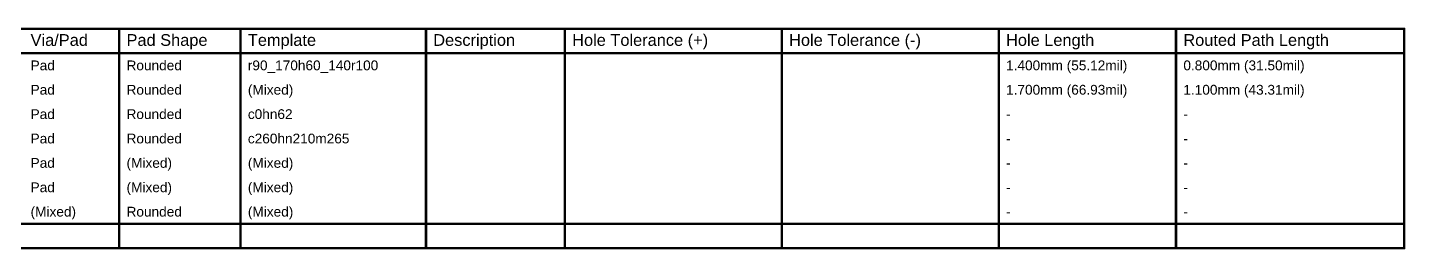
# Model space of a CAD drawing. Header units: inches. Extents: x -5 to 426, y -53 to 116.
# Drawn here: x 210.9 to 426.1, y -2.6 to 32.1 of the extents above; entities that cross this region are included whole.
import ezdxf

# ---------------------------------------------------------------- set-up
doc = ezdxf.new("R2010")
doc.units = ezdxf.units.IN
doc.layers.add('Drill Drawing', color=1, linetype='Continuous')
doc.styles.add('Arial', font='', dxfattribs={"height": 0.2})
doc.styles.get('Arial').set_extended_font_data('Arial')

msp = doc.modelspace()

# ---------------------------------------------------------------- linework, layer by layer
at = {"layer": 'Drill Drawing'}
for points in [[(83.78, 31.9, 0.381, 0.381, 0), (425.87, 31.9, 0.381, 0.381, 0)], [(225.25, -2.39, 0.381, 0.381, 0), (225.25, 31.9, 0.381, 0.381, 0)], [(244.19, -2.39, 0.381, 0.381, 0), (244.19, 31.9, 0.381, 0.381, 0)], [(273.14, -2.39, 0.381, 0.381, 0), (273.14, 31.9, 0.381, 0.381, 0)], [(294.82, -2.39, 0.381, 0.381, 0), (294.82, 31.9, 0.381, 0.381, 0)], [(328.7, -2.39, 0.381, 0.381, 0), (328.7, 31.9, 0.381, 0.381, 0)], [(362.57, -2.39, 0.381, 0.381, 0), (362.57, 31.9, 0.381, 0.381, 0)], [(390.25, -2.39, 0.381, 0.381, 0), (390.25, 31.9, 0.381, 0.381, 0)], [(425.87, -2.39, 0.381, 0.381, 0), (425.87, 31.9, 0.381, 0.381, 0)], [(83.78, 28.09, 0.381, 0.381, 0), (425.87, 28.09, 0.381, 0.381, 0)], [(83.78, 1.42, 0.381, 0.381, 0), (425.87, 1.42, 0.381, 0.381, 0)], [(83.78, -2.39, 0.381, 0.381, 0), (425.87, -2.39, 0.381, 0.381, 0)]]:
    msp.add_lwpolyline(points, format="xyseb", dxfattribs=at)
for points in [[(225.15, 31.9, 0.191, 0.191, 1), (225.34, 31.9, 0.191, 0.191, 1)], [(244.09, 31.9, 0.191, 0.191, 1), (244.29, 31.9, 0.191, 0.191, 1)], [(273.04, 31.9, 0.191, 0.191, 1), (273.23, 31.9, 0.191, 0.191, 1)], [(294.73, 31.9, 0.191, 0.191, 1), (294.92, 31.9, 0.191, 0.191, 1)], [(328.6, 31.9, 0.191, 0.191, 1), (328.79, 31.9, 0.191, 0.191, 1)], [(362.48, 31.9, 0.191, 0.191, 1), (362.67, 31.9, 0.191, 0.191, 1)], [(390.15, 31.9, 0.191, 0.191, 1), (390.34, 31.9, 0.191, 0.191, 1)], [(425.78, 31.9, 0.191, 0.191, 1), (425.97, 31.9, 0.191, 0.191, 1)], [(425.78, 31.9, 0.191, 0.191, 1), (425.97, 31.9, 0.191, 0.191, 1)], [(425.78, 28.09, 0.191, 0.191, 1), (425.97, 28.09, 0.191, 0.191, 1)], [(425.78, 1.42, 0.191, 0.191, 1), (425.97, 1.42, 0.191, 0.191, 1)], [(225.15, -2.39, 0.191, 0.191, 1), (225.34, -2.39, 0.191, 0.191, 1)], [(244.09, -2.39, 0.191, 0.191, 1), (244.29, -2.39, 0.191, 0.191, 1)], [(273.04, -2.39, 0.191, 0.191, 1), (273.23, -2.39, 0.191, 0.191, 1)], [(294.73, -2.39, 0.191, 0.191, 1), (294.92, -2.39, 0.191, 0.191, 1)], [(328.6, -2.39, 0.191, 0.191, 1), (328.79, -2.39, 0.191, 0.191, 1)], [(362.48, -2.39, 0.191, 0.191, 1), (362.67, -2.39, 0.191, 0.191, 1)], [(390.15, -2.39, 0.191, 0.191, 1), (390.34, -2.39, 0.191, 0.191, 1)], [(425.78, -2.39, 0.191, 0.191, 1), (425.97, -2.39, 0.191, 0.191, 1)], [(425.78, -2.39, 0.191, 0.191, 1), (425.97, -2.39, 0.191, 0.191, 1)]]:
    msp.add_lwpolyline(points, format="xyseb", close=True, dxfattribs=at)

# ---------------------------------------------------------------- texts
at = {"layer": 'Drill Drawing', "style": 'Arial'}
for s, height, p in [('Via/Pad', 1.829, (211.41, 29.23)), ('Pad Shape', 1.829, (226.39, 29.23)), ('Template', 1.829, (245.33, 29.23)), ('Description', 1.8288, (274.28, 29.23)), ('Hole Tolerance (+)', 1.8288, (295.97, 29.23)), ('Hole Tolerance (-)', 1.8288, (329.84, 29.23)), ('Hole Length', 1.8288, (363.71, 29.23)), ('Routed Path Length', 1.8288, (391.39, 29.23)), ('Pad', 1.524, (211.41, 25.42)), ('Rounded', 1.524, (226.39, 25.42)), ('r90_170h60_140r100', 1.524, (245.33, 25.42)), ('1.400mm (55.12mil)', 1.524, (363.71, 25.42)), ('0.800mm (31.50mil)', 1.524, (391.39, 25.42)), ('Pad', 1.524, (211.41, 21.61)), ('Rounded', 1.524, (226.39, 21.61)), ('(Mixed)', 1.524, (245.33, 21.61)), ('1.700mm (66.93mil)', 1.524, (363.71, 21.61)), ('1.100mm (43.31mil)', 1.524, (391.39, 21.61)), ('Pad', 1.524, (211.41, 17.8)), ('Rounded', 1.524, (226.39, 17.8)), ('c0hn62', 1.524, (245.33, 17.8)), ('-', 1.52, (363.71, 17.8)), ('-', 1.52, (391.39, 17.8)), ('Pad', 1.524, (211.41, 13.99)), ('Rounded', 1.524, (226.39, 13.99)), ('c260hn210m265', 1.524, (245.33, 13.99)), ('-', 1.52, (363.71, 13.99)), ('-', 1.52, (391.39, 13.99)), ('Pad', 1.524, (211.41, 10.18)), ('(Mixed)', 1.524, (226.39, 10.18)), ('(Mixed)', 1.524, (245.33, 10.18)), ('-', 1.52, (363.71, 10.18)), ('-', 1.52, (391.39, 10.18)), ('Pad', 1.524, (211.41, 6.37)), ('(Mixed)', 1.524, (226.39, 6.37)), ('(Mixed)', 1.524, (245.33, 6.37)), ('-', 1.52, (363.71, 6.37)), ('-', 1.52, (391.39, 6.37)), ('(Mixed)', 1.524, (211.41, 2.56)), ('Rounded', 1.524, (226.39, 2.56)), ('(Mixed)', 1.524, (245.33, 2.56)), ('-', 1.52, (363.71, 2.56)), ('-', 1.52, (391.39, 2.56))]:
    msp.add_text(s, height=height, dxfattribs=at).set_placement(p)

doc.saveas('drawing.dxf')
